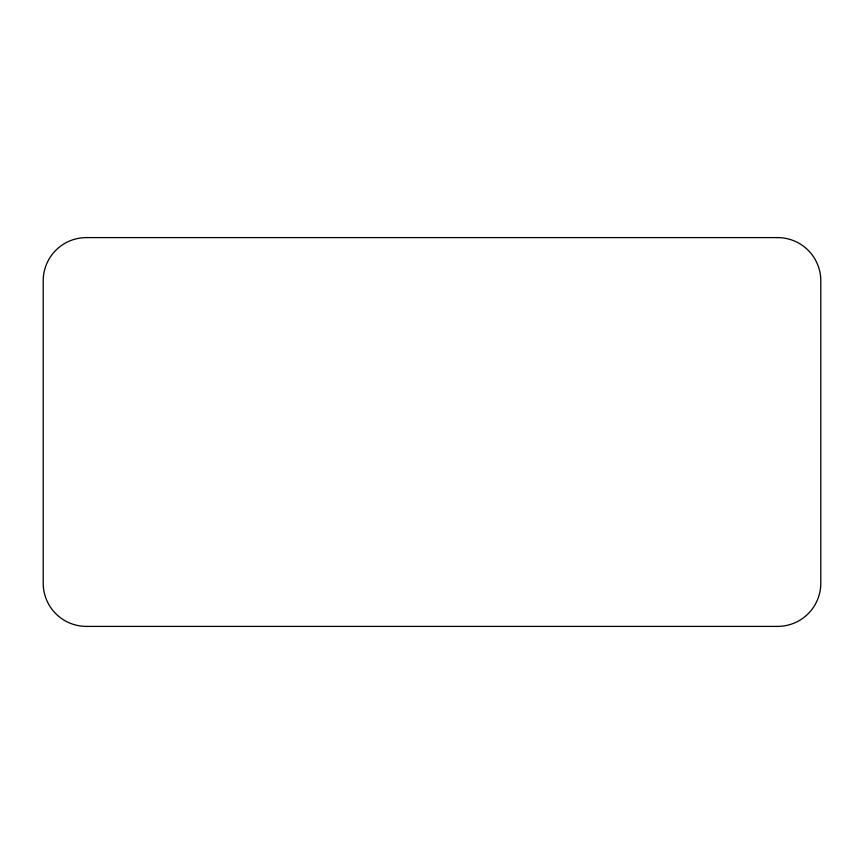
<?xml version="1.0" encoding="UTF-8"?>
<svg xmlns="http://www.w3.org/2000/svg" width="864" height="864" viewBox="0 0 864 864"><rect width="100%" height="100%" fill="white"/><g stroke="black" fill="none" stroke-linecap="round" stroke-linejoin="round"><path stroke-width="1.3" d="M777.6 237.6L86.4 237.6A43.2 43.2 0 0 0 43.2 280.8L43.2 583.2A43.2 43.2 0 0 0 86.4 626.4L777.6 626.4A43.2 43.2 0 0 0 820.8 583.2L820.8 280.8A43.2 43.2 0 0 0 777.6 237.6"/></g></svg>
